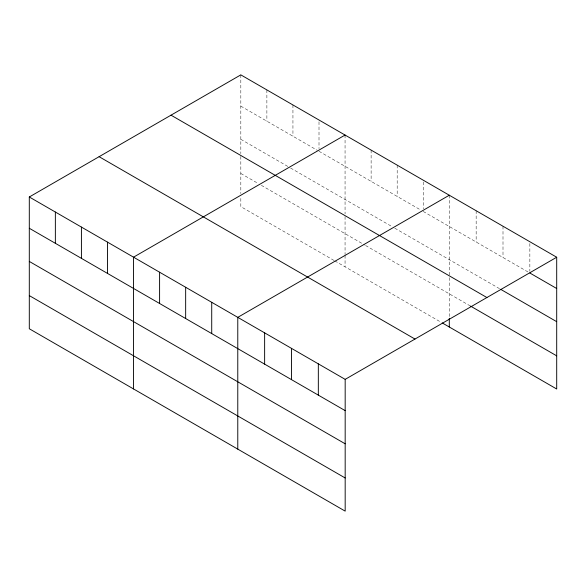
<?xml version="1.0" encoding="UTF-8"?>
<svg xmlns="http://www.w3.org/2000/svg" width="586" height="586" viewBox="0 0 586 586"><rect width="100%" height="100%" fill="white"/><g stroke="black" fill="none" stroke-linecap="round" stroke-linejoin="round"><path stroke-width="0.44" stroke-dasharray="2.93 2.2" d="M240.824 74.869L240.824 153.693M240.824 106.139L317.422 150.368M319.004 151.276L420.873 210.096M423.238 211.458L528.272 272.102M240.824 139.307L289.784 167.574M290.575 168.028L391.653 226.386M394.81 228.21L499.843 288.854M240.824 173.478L258.199 183.506M261.356 185.33L364.807 245.058M365.591 245.512L470.624 306.148M334.005 260.44L240.824 206.638L240.824 197.043M334.796 260.895L441.405 322.447M529.854 243.52L529.854 271.223M503 226.233L503 257.51M476.154 210.733L476.154 242.011M449.301 195.233L449.301 274.959M449.301 277.654L449.301 318.279M423.238 181.975L423.238 208.777M397.183 165.142L397.183 196.413M371.121 150.097L371.121 181.367M345.059 135.051L345.059 213.875M345.059 216.571L345.059 254.602M345.059 255.474L345.059 266.82M319.004 121.793L319.004 148.595M292.941 104.96L292.941 136.23M266.879 89.914L266.879 121.185M240.824 156.389L240.824 193.548"/><path stroke-width="0.88" d="M29.3 196.991L345.176 379.362L345.176 511.131L29.3 328.761L29.3 196.991L240.824 74.869L556.7 257.239L556.7 389.009L442.196 322.901M345.059 135.051L133.542 257.173L133.542 388.943M449.301 195.233L237.777 317.356L237.777 449.125M345.176 379.362L556.7 257.239M529.854 273.01L556.7 288.51M500.634 289.308L556.7 321.677M171.017 115.171L486.9 297.534M470.624 306.148L556.7 355.849M99.1 156.689L414.983 339.06M29.3 228.262L345.176 410.632M29.3 261.429L345.176 443.8M29.3 295.6L345.176 477.971M449.301 318.279L449.301 327.003M318.33 363.855L318.33 395.132M291.476 348.355L291.476 379.633M264.63 332.855L264.63 364.133M211.722 302.31L211.722 333.581M185.659 287.265L185.659 318.535M159.597 272.219L159.597 303.489M107.48 242.128L107.48 273.398M81.417 227.082L81.417 258.353M55.362 212.037L55.362 243.307"/></g></svg>
